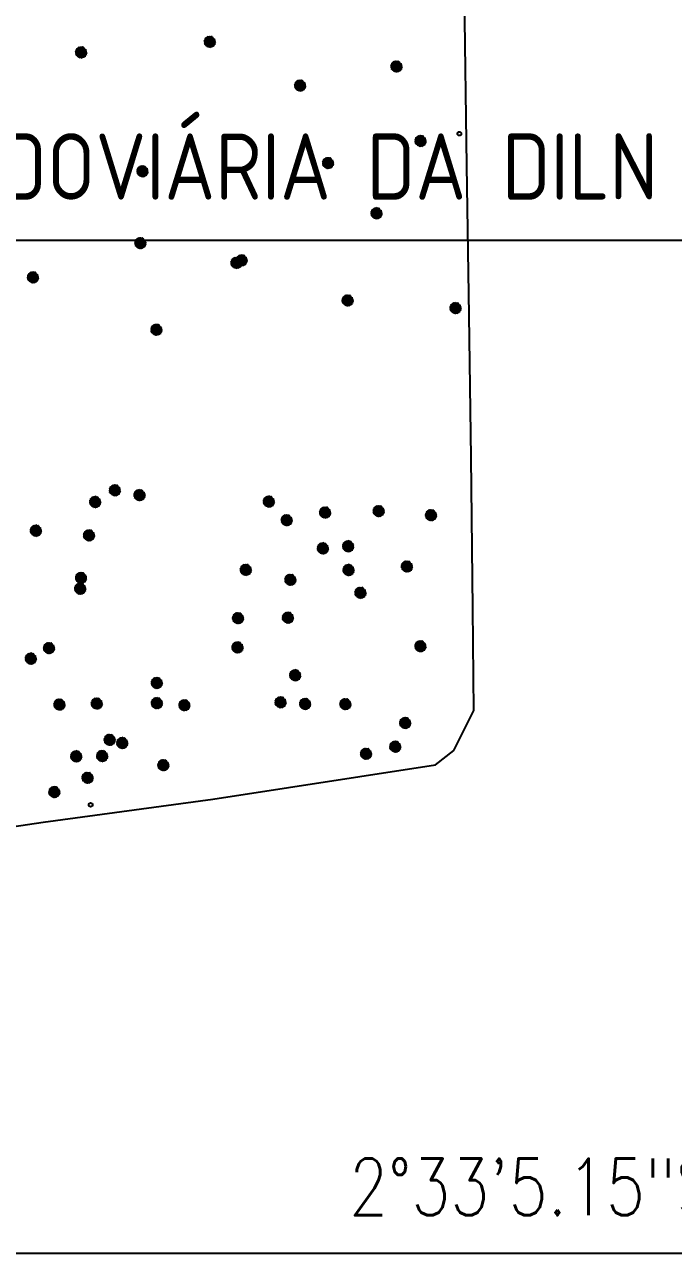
# Model space of a CAD drawing. Header units: metres. Extents: x 341 to 459, y 1341 to 1425.
# Drawn here: x 451.81 to 455.23, y 1409.33 to 1415.82 of the extents above; entities that cross this region are included whole.
import ezdxf

# ---------------------------------------------------------------- set-up
doc = ezdxf.new("R2010")
doc.units = ezdxf.units.M
doc.linetypes.add('CONTINUO', pattern=[0])
for name, color, linetype in [('3_continuous', 3, 'Continuous'), ('AR100', 3, 'Continuous'), ('AVR', 3, 'CONTINUO'), ('B.ACESSO', 8, 'CONTINUO'), ('CONVENÇÕES', 7, 'Continuous')]:
    doc.layers.add(name, color=color, linetype=linetype)
doc.styles.add('C_NIVEL_012', font='archsing')
doc.styles.add('R100', font='simplex.shx', dxfattribs={"height": 2.5})
doc.dimstyles.get("Standard").update_dxf_attribs({"dimtxt": 2, "dimasz": 2, "dimexe": 0.5, "dimexo": 1, "dimgap": 1, "dimtad": 1, "dimdec": 0, "dimzin": 0, "dimdsep": 46, "dimtxsty": 'Standard', "dimcen": 0.09, "dimclrd": 1, "dimclre": 1, "dimclrt": 3, "dimadec": 0, "dimazin": 0, "dimtfac": 1, "dimtdec": 0, "dimtofl": 0, "dimtmove": 0, "dimatfit": 3, "dimfxl": 1, "dimtolj": 1, "dimtzin": 0, "dimarcsym": 0})

# ---------------------------------------------------------------- blocks, each defined once
blk = doc.blocks.new('A$C08C43EE7')
at = {"layer": 'AVR', "color": 252, "true_color": 0x939598}
for p, q in [((0, 1.56), (0.37, 1.55)), ((0.27, 1.44), (0, 1.36)), ((0.24, 1.74), (0.01, 1.71)), ((0.34, 1.7), (0.01, 1.65)), ((0.39, 1.55), (0.01, 1.58)), ((0.25, 1.38), (0.01, 1.27)), ((0.34, 1.53), (0.02, 1.48)), ((0.33, 1.72), (0.03, 1.78)), ((0.03, 1.74), (0.15, 1.74)), ((0.23, 1.17), (0.03, 1.15)), ((0.32, 1.78), (0.05, 1.87)), ((0.3, 1.19), (0.05, 1.23)), ((0.17, 1.08), (0.06, 1.05)), ((0.23, 1.08), (0.07, 1.03)), ((0.32, 1.83), (0.08, 1.94)), ((0.3, 2.01), (0.1, 2.03)), ((0.29, 1.87), (0.11, 1.98)), ((0.37, 1.06), (0.11, 0.95)), ((0.28, 2.03), (0.13, 2.09)), ((0.41, 1.05), (0.13, 0.89)), ((0.44, 2.07), (0.14, 2.13)), ((0.36, 1.09), (0.14, 1.09)), ((0.43, 2.1), (0.17, 2.19)), ((0.36, 0.99), (0.18, 0.85)), ((0.47, 0.9), (0.18, 0.81)), ((0.31, 0.83), (0.18, 0.8)), ((0.2, 0.78), (0.31, 0.83)), ((0.46, 2.15), (0.21, 2.26)), ((0.21, 0.75), (0.45, 0.89)), ((0.53, 1.12), (0.23, 1.08)), ((0.46, 2.15), (0.24, 2.26)), ((0.41, 1.55), (0.25, 1.38)), ((0.51, 2.15), (0.26, 2.29)), ((0.48, 0.85), (0.26, 0.7)), ((0.46, 2.03), (0.28, 2.03)), ((0.46, 1.3), (0.3, 1.19)), ((0.44, 1.74), (0.32, 1.83)), ((0.58, 0.7), (0.32, 0.63)), ((0.43, 1.74), (0.33, 1.72)), ((0.53, 2.17), (0.34, 2.37)), ((0.6, 0.67), (0.35, 0.57)), ((0.46, 2.02), (0.36, 1.95)), ((0.61, 0.63), (0.36, 0.52)), ((0.68, 2.33), (0.41, 2.49)), ((0.72, 1.66), (0.41, 1.55)), ((0.61, 1.36), (0.41, 1.05)), ((0.73, 1.66), (0.42, 1.87)), ((0.63, 1.86), (0.43, 1.74)), ((0.59, 2.27), (0.46, 2.34)), ((0.87, 2.15), (0.46, 2.15)), ((0.71, 1.88), (0.46, 2.03)), ((0.66, 1.88), (0.46, 2.02)), ((0.6, 1.37), (0.46, 1.3)), ((0.73, 0.89), (0.47, 0.9)), ((0.5, 2.53), (0.68, 2.33)), ((0.66, 2.44), (0.52, 2.59)), ((0.91, 1.24), (0.53, 1.29)), ((0.68, 1.09), (0.53, 1.12)), ((0.68, 1.09), (0.53, 0.99)), ((0.58, 0.57), (0.53, 0.39)), ((0.65, 0.7), (0.57, 0.32)), ((0.58, 2.62), (0.68, 2.45)), ((0.86, 2.55), (0.59, 2.64)), ((0.71, 2.27), (0.59, 2.27)), ((0.69, 1.64), (0.59, 1.36)), ((0.71, 0.79), (0.59, 0.29)), ((0.72, 1.63), (0.6, 1.37)), ((0.61, 1.75), (0.76, 1.67)), ((0.7, 0.8), (0.61, 0.63)), ((0.87, 1.83), (0.63, 1.86)), ((0.72, 0.53), (0.65, 0.26)), ((0.72, 2.28), (0.66, 2.44)), ((0.86, 1.85), (0.66, 1.88)), ((0.67, 2.7), (0.79, 2.62)), ((0.8, 1.23), (0.68, 1.09)), ((0.92, 1.85), (0.7, 2.04)), ((0.81, 0.83), (0.7, 0.8)), ((0.75, 0.42), (0.7, 0.25)), ((0.84, 0.3), (0.7, 0.21)), ((0.87, 2.56), (0.71, 2.76)), ((0.9, 1.84), (0.71, 1.88)), ((0.88, 2.15), (0.72, 2.28)), ((0.97, 1.7), (0.72, 1.66)), ((0.9, 0.79), (0.72, 0.59)), ((0.73, 2.76), (0.86, 2.59)), ((0.73, 1.64), (0.95, 1.69)), ((0.85, 0.98), (0.73, 0.89)), ((0.74, 0.88), (0.85, 0.96)), ((0.86, 2.59), (0.76, 2.79)), ((0.9, 2.57), (0.78, 2.8)), ((0.85, 0.96), (0.79, 0.83)), ((1.04, 1.25), (0.8, 1.23)), ((0.89, 0.29), (0.8, 0.19)), ((0.88, 0.98), (0.81, 0.83)), ((0.84, 2.82), (0.93, 2.61)), ((1.31, 0.45), (0.84, 0.3)), ((1.04, 1.06), (0.85, 0.98)), ((0.9, 0.28), (0.86, 0.17)), ((1.01, 2.49), (0.87, 2.56)), ((1.13, 1.99), (0.87, 2.15)), ((0.87, 0.31), (1.35, 0.49)), ((1.06, 1.05), (0.88, 0.98)), ((1.04, 1.84), (0.89, 1.84)), ((0.9, 2.83), (1.02, 2.67)), ((1.01, 2.5), (0.9, 2.57)), ((1.2, 1.92), (0.9, 2.12)), ((1.09, 1.87), (0.9, 1.84)), ((1.05, 1.25), (0.9, 0.79)), ((0.95, 0.49), (0.93, 0.2)), ((1.12, 0.69), (0.95, 0.49)), ((0.96, 2.87), (1.02, 2.8)), ((1.1, 1.87), (0.97, 1.7)), ((1.06, 1.86), (0.97, 1.7)), ((0.99, 0.31), (0.97, 0.1)), ((1.03, 2.7), (0.99, 2.77)), ((1, 2.44), (1.04, 2.76)), ((1, 2.44), (1.05, 2.28)), ((1.05, 2.33), (1, 2.44)), ((1.13, 2.5), (1.01, 2.5)), ((1.22, 2.48), (1.01, 2.49)), ((1.18, 1.43), (1.01, 1.25)), ((1.11, 0.35), (1.01, 0.11)), ((1.04, 2.76), (1.02, 2.9)), ((1.05, 2.28), (1.04, 2.06)), ((1.19, 1.43), (1.04, 1.25)), ((1.15, 1.07), (1.04, 1.06)), ((1.07, 2.05), (1.05, 2.33)), ((1.25, 0.26), (1.05, 0.09)), ((1.06, 1.25), (1.22, 1.43)), ((1.13, 1.03), (1.06, 1.05)), ((1.08, 2.9), (1.23, 2.67)), ((1.18, 1.92), (1.09, 1.87)), ((1.18, 1.89), (1.1, 1.87)), ((1.3, 0.25), (1.1, 0.03)), ((1.15, 0.88), (1.12, 0.69)), ((1.15, 0.52), (1.12, 0.28)), ((1.28, 2.63), (1.13, 2.93)), ((1.26, 2.49), (1.13, 2.5)), ((1.26, 1.91), (1.13, 1.99)), ((1.13, 1.07), (1.15, 0.88)), ((1.13, 0.7), (1.15, 0.52)), ((1.25, 1.17), (1.15, 1.08)), ((1.22, 1.13), (1.15, 1.07)), ((1.15, 0.85), (1.16, 1.07)), ((1.18, 1.89), (1.26, 1.71)), ((1.38, 1.51), (1.18, 1.43)), ((1.4, 1.48), (1.19, 1.43)), ((1.23, 1.85), (1.2, 1.92)), ((1.3, 2.19), (1.21, 2.35)), ((1.22, 2.94), (1.27, 2.77)), ((1.51, 2.25), (1.22, 2.48)), ((1.26, 1.16), (1.22, 1.13)), ((1.24, 1.94), (1.29, 2.19)), ((1.28, 1.68), (1.24, 1.9)), ((1.28, 1.34), (1.25, 1.17)), ((1.28, 2.83), (1.26, 2.96)), ((1.26, 2.49), (1.28, 2.65)), ((1.26, 1.93), (1.3, 2.19)), ((1.29, 1.7), (1.26, 1.91)), ((1.29, 1.3), (1.26, 1.16)), ((1.28, 2.6), (1.3, 2.97)), ((1.28, 2.96), (1.29, 2.84)), ((1.28, 2.65), (1.28, 2.83)), ((1.31, 2.43), (1.28, 2.6)), ((1.28, 2.51), (1.28, 2.46)), ((1.39, 1.54), (1.28, 1.68)), ((1.4, 1.49), (1.28, 1.67)), ((1.4, 1.56), (1.29, 1.7)), ((1.49, 1.49), (1.29, 1.3)), ((1.3, 1.33), (1.42, 1.5)), ((1.46, 1.49), (1.3, 1.33)), ((1.32, 0.45), (1.3, 0.25)), ((1.53, 2.26), (1.31, 2.43)), ((1.42, 0.56), (1.32, 0.45)), ((1.4, 2.75), (1.33, 2.96)), ((1.5, 1.48), (1.39, 1.54)), ((1.46, 0.26), (1.39, 0)), ((1.4, 2.75), (1.43, 2.98)), ((1.49, 2.56), (1.4, 2.75)), ((1.5, 1.48), (1.4, 1.56)), ((1.46, 1.44), (1.41, 1.18)), ((1.49, 1.49), (1.42, 1.17)), ((1.42, 1.17), (1.46, 1.01)), ((1.48, 0.74), (1.42, 0.58)), ((1.42, 0.58), (1.43, 0.41)), ((1.44, 1), (1.43, 0.9)), ((1.43, 0.9), (1.46, 0.72)), ((1.43, 0.41), (1.51, 0.28)), ((1.5, 1.38), (1.44, 1.18)), ((1.44, 1.18), (1.47, 1.02)), ((1.46, 0.98), (1.44, 0.91)), ((1.44, 0.91), (1.48, 0.75)), ((1.46, 1.01), (1.53, 0.96)), ((1.47, 1.02), (1.56, 0.98)), ((1.48, 2.3), (1.5, 2.55)), ((1.48, 0.75), (1.67, 0.66)), ((1.51, 0.28), (1.48, 0.13)), ((1.49, 2.74), (1.57, 2.98)), ((1.49, 2.97), (1.49, 2.74)), ((1.52, 2.27), (1.49, 2.56)), ((1.49, 1.49), (1.63, 1.77)), ((1.49, 1.49), (1.66, 1.76)), ((1.49, 1.49), (1.53, 1.37)), ((1.5, 2.56), (1.62, 2.98)), ((1.63, 1.77), (1.51, 2.25)), ((1.52, 0.28), (1.65, 0.01)), ((1.62, 1.96), (1.53, 2.26)), ((1.54, 1.52), (1.53, 1.48)), ((1.53, 1.48), (1.55, 1.38)), ((1.53, 1.37), (1.88, 1.16)), ((1.53, 0.96), (1.78, 0.89)), ((1.55, 1.38), (1.57, 1.48)), ((1.56, 0.98), (1.75, 0.92)), ((1.57, 1.56), (1.67, 1.74)), ((1.57, 1.5), (1.69, 1.59)), ((1.57, 1.48), (1.67, 1.56)), ((1.57, 1.48), (1.57, 1.56)), ((1.58, 1.46), (1.95, 1.18)), ((1.58, 1.43), (1.87, 1.21)), ((1.59, 1.37), (1.58, 1.43)), ((1.86, 1.19), (1.59, 1.37)), ((1.6, 1.45), (1.75, 1.58)), ((1.68, 0.44), (1.6, 0.29)), ((1.61, 0.27), (1.6, 0)), ((1.61, 2.01), (1.72, 2.37)), ((1.69, 0.45), (1.61, 0.27)), ((1.65, 1.94), (1.62, 1.96)), ((1.66, 1.76), (1.62, 1.93)), ((1.87, 1.21), (1.62, 1.37)), ((1.63, 1.97), (1.67, 2.12)), ((1.65, 1.95), (1.73, 2.39)), ((1.67, 1.76), (1.65, 1.94)), ((1.67, 2.95), (1.7, 2.78)), ((1.67, 1.83), (1.96, 1.99)), ((1.67, 1.56), (1.76, 1.59)), ((1.67, 0.66), (1.69, 0.45)), ((1.68, 1.79), (1.91, 1.94)), ((1.68, 0.5), (1.68, 0.44)), ((1.69, 1.76), (1.97, 1.98)), ((1.69, 0.45), (1.75, 0.3)), ((1.78, 2.74), (1.7, 2.97)), ((1.95, 0.96), (1.71, 0.93)), ((1.71, 0.27), (1.81, 0.04)), ((1.73, 2.39), (1.8, 2.48)), ((1.74, 2.37), (1.88, 2.42)), ((1.75, 1.58), (1.81, 1.58)), ((1.75, 0.3), (2, 0.09)), ((1.76, 2.41), (1.89, 2.43)), ((1.76, 1.59), (1.96, 1.59)), ((1.8, 2.48), (1.78, 2.74)), ((1.78, 0.92), (1.91, 0.81)), ((1.78, 0.89), (1.91, 0.79)), ((1.79, 2.84), (1.85, 2.95)), ((1.79, 2.94), (1.79, 2.84)), ((1.79, 2.75), (1.89, 2.92)), ((1.79, 0.92), (1.95, 0.96)), ((1.8, 2.52), (1.96, 2.65)), ((1.8, 2.48), (1.96, 2.64)), ((1.81, 1.58), (1.97, 1.46)), ((1.89, 0.47), (1.82, 0.14)), ((1.95, 2.89), (1.84, 2.72)), ((1.85, 1.56), (1.98, 1.58)), ((1.95, 1.18), (1.86, 1.19)), ((1.88, 2.42), (2.09, 2.52)), ((1.88, 1.16), (2, 1.15)), ((1.91, 0.79), (1.89, 0.47)), ((1.9, 0.26), (2.03, 0.12)), ((1.92, 0.8), (2.04, 0.61)), ((1.94, 1.59), (2.14, 1.67)), ((1.95, 2.68), (2, 2.87)), ((1.96, 2.64), (2.06, 2.86)), ((1.96, 1.99), (2.09, 2.01)), ((1.96, 1.59), (2.09, 1.56)), ((1.97, 1.98), (2.14, 1.99)), ((1.97, 1.18), (2.04, 1.18)), ((2, 1.15), (2.09, 1.05)), ((2.01, 1.59), (2.15, 1.67)), ((2.03, 2.7), (2.1, 2.83)), ((2.03, 2.64), (2.17, 2.79)), ((2.03, 0.58), (2.04, 0.38)), ((2.04, 1.18), (2.17, 1.21)), ((2.04, 0.61), (2.06, 0.41)), ((2.04, 0.38), (2.09, 0.11)), ((2.06, 0.11), (2.04, 0.37)), ((2.05, 2.01), (2.13, 2.18)), ((2.06, 0.41), (2.11, 0.11)), ((2.06, 0.41), (2.33, 0.26)), ((2.07, 1.14), (2.2, 1.2)), ((2.07, 1.14), (2.11, 1.05)), ((2.08, 1.04), (2.09, 0.83)), ((2.09, 2.52), (2.42, 2.66)), ((2.09, 2.01), (2.11, 2.09)), ((2.09, 1.56), (2.4, 1.59)), ((2.09, 1.05), (2.38, 0.92)), ((2.09, 0.83), (2.22, 0.73)), ((2.1, 2.52), (2.11, 2.61)), ((2.12, 0.83), (2.1, 1.03)), ((2.11, 2.09), (2.16, 2.3)), ((2.11, 1.05), (2.37, 0.94)), ((2.11, 0.44), (2.36, 0.32)), ((2.12, 0.33), (2.18, 0.18)), ((2.13, 0.33), (2.24, 0.24)), ((2.14, 1.99), (2.24, 2.03)), ((2.14, 1.67), (2.28, 1.9)), ((2.15, 2.31), (2.22, 2.49)), ((2.16, 2.3), (2.38, 2.4)), ((2.16, 1.67), (2.4, 1.79)), ((2.17, 2.34), (2.37, 2.39)), ((2.17, 1.21), (2.42, 1.35)), ((2.18, 2.63), (2.21, 2.77)), ((2.2, 1.56), (2.33, 1.56)), ((2.2, 1.2), (2.41, 1.33)), ((2.22, 2.49), (2.27, 2.56)), ((2.22, 0.73), (2.29, 0.5)), ((2.24, 2.03), (2.42, 2.17)), ((2.24, 0.71), (2.49, 0.64)), ((2.25, 0.73), (2.51, 0.65)), ((2.27, 2.56), (2.29, 2.74)), ((2.27, 1.91), (2.35, 2.27)), ((2.27, 0.48), (2.38, 0.36)), ((2.28, 1.9), (2.46, 2.02)), ((2.29, 2.53), (2.44, 2.61)), ((2.29, 1.95), (2.47, 2.03)), ((2.29, 0.5), (2.45, 0.38)), ((2.3, 1.58), (2.4, 1.52)), ((2.31, 0.55), (2.48, 0.43)), ((2.33, 2.42), (2.49, 2.58)), ((2.36, 0.91), (2.56, 0.77)), ((2.37, 0.94), (2.69, 0.9)), ((2.38, 2.4), (2.54, 2.57)), ((2.38, 0.92), (2.71, 0.92)), ((2.4, 1.59), (2.56, 1.79)), ((2.4, 1.52), (2.59, 1.51)), ((2.41, 1.33), (2.58, 1.3)), ((2.42, 2.17), (2.54, 2.38)), ((2.42, 1.59), (2.66, 1.62)), ((2.42, 1.35), (2.56, 1.32)), ((2.43, 0.64), (2.53, 0.48)), ((2.44, 2.46), (2.55, 2.55)), ((2.44, 2.45), (2.56, 2.52)), ((2.46, 2.02), (2.62, 2.04)), ((2.46, 1.61), (2.57, 1.81)), ((2.47, 2.02), (2.58, 2.21)), ((2.48, 2.38), (2.6, 2.49)), ((2.51, 0.65), (2.6, 0.51)), ((2.54, 2.38), (2.64, 2.46)), ((2.54, 2.3), (2.67, 2.41)), ((2.56, 1.79), (2.78, 1.96)), ((2.56, 1.32), (2.89, 1.35)), ((2.56, 0.77), (2.69, 0.6)), ((2.56, 0.73), (2.63, 0.55)), ((2.57, 2.28), (2.67, 2.36)), ((2.57, 1.79), (2.97, 1.75)), ((2.58, 1.3), (2.85, 1.19)), ((2.59, 1.51), (2.99, 1.44)), ((2.83, 1.17), (2.59, 1.28)), ((2.6, 2.23), (2.7, 2.3)), ((2.87, 1.37), (2.6, 1.32)), ((2.61, 2.1), (2.72, 2.27)), ((2.61, 0.79), (2.77, 0.72)), ((2.62, 2.04), (2.78, 2.25)), ((2.62, 2.04), (2.81, 2.21)), ((2.66, 2.02), (2.82, 2.13)), ((2.66, 1.62), (2.75, 1.61)), ((2.67, 1.91), (2.83, 2.08)), ((2.67, 1.64), (2.96, 1.66)), ((2.67, 1.52), (2.98, 1.49)), ((2.69, 1.3), (2.97, 1.29)), ((2.69, 0.9), (2.79, 0.74)), ((2.71, 0.92), (2.93, 0.99)), ((2.72, 1.76), (2.96, 1.7)), ((2.72, 1.48), (2.98, 1.39)), ((2.73, 0.89), (2.85, 0.77)), ((2.74, 1.54), (3, 1.57)), ((2.74, 0.97), (2.95, 1.07)), ((2.76, 1.25), (2.98, 1.24)), ((2.77, 0.91), (2.92, 0.91)), ((2.78, 1.96), (2.93, 1.96)), ((2.78, 1.86), (2.96, 1.93)), ((2.78, 1.86), (2.97, 1.86)), ((2.78, 1.8), (2.97, 1.81)), ((2.8, 1.97), (2.89, 2.03)), ((2.8, 1.14), (2.93, 1.11)), ((2.94, 1.14), (2.83, 1.17)), ((2.96, 1.16), (2.84, 1.18)), ((2.85, 1.19), (2.97, 1.18)), ((3, 1.36), (2.87, 1.37)), ((2.89, 1.35), (2.99, 1.32)), ((3, 1.34), (2.92, 1.36))]:
    blk.add_line(p, q, dxfattribs=at)
blk = doc.blocks.new('sde')
at = {"layer": 'B.ACESSO'}
for p, q in [((337.6755, 224.3105, -0.2602), (337.6643, 225.1572, -0.2602)), ((337.6854, 223.7157, -0.2602), (337.6755, 224.3105, -0.2602)), ((337.6925, 223.1536, -0.2602), (337.6854, 223.7157, -0.2602)), ((337.6998, 222.5548, -0.2602), (337.6925, 223.1536, -0.2602)), ((337.7032, 222.1517, -0.2602), (337.6998, 222.5548, -0.2602)), ((337.6239, 221.9928, -0.2602), (337.7032, 222.1517, -0.2602)), ((337.5515, 221.9353, -0.2602), (337.6239, 221.9928, -0.2602)), ((336.6686, 221.7998, -0.2602), (337.5515, 221.9353, -0.2602)), ((335.9975, 221.7088, -0.2602), (336.6686, 221.7998, -0.2602)), ((335.2435, 221.5979, -0.2602), (335.9975, 221.7088, -0.2602))]:
    blk.add_line(p, q, dxfattribs=at)
for centre in [(337.6462, 224.4358, -0.284), (336.1851, 221.7776, -0.2837)]:
    blk.add_circle(centre, 0.00757, dxfattribs=at)
at = {"layer": 'B.ACESSO', "xscale": 0.01510945324038358, "yscale": 0.01510945324038358, "zscale": 0.01510945324038358, "rotation": 90.70135376019579}
for p in [(336.1701, 224.7355, -0.4876), (336.6799, 224.7773, -0.4876), (337.4198, 224.6797, -0.4876), (337.038, 224.604, -0.4876), (337.5154, 224.3846, -0.4876), (337.1486, 224.2972, -0.4876), (336.4132, 224.2645, -0.4876), (337.3409, 224.0981, -0.4876), (336.4049, 223.98, -0.4876), (336.8063, 223.9118, -0.4876), (336.7856, 223.9017, -0.4876), (335.9793, 223.8444, -0.4876), (337.2264, 223.753, -0.4876), (337.654, 223.7227, -0.4876), (336.4684, 223.6371, -0.4876), (336.3041, 223.0009, -0.2921), (336.2258, 222.9546, -0.2911), (336.4015, 222.9818, -0.2923), (336.9142, 222.9561, -0.2926), (337.137, 222.9128, -0.2935), (337.3493, 222.9186, -0.2898), (337.5566, 222.9023, -0.2921), (335.9907, 222.8409, -0.2882), (336.9848, 222.8823, -0.2884), (336.2014, 222.8224, -0.2828), (337.128, 222.7709, -0.2919), (337.2285, 222.7791, -0.2919), (337.4613, 222.6991, -0.2908), (336.1697, 222.6538, -0.2924), (336.8226, 222.6858, -0.2832), (336.9994, 222.6466, -0.2912), (337.2297, 222.6852, -0.2879), (336.1665, 222.6111, -0.2867), (337.277, 222.5951, -0.2903), (336.9898, 222.4964, -0.2876), (336.7918, 222.4944, -0.2865), (336.0429, 222.3759, -0.2878), (336.7899, 222.3785, -0.2843), (337.5147, 222.3831, -0.2917), (335.9709, 222.3341, -0.2887), (337.0185, 222.2682, -0.2882), (336.4701, 222.2377, -0.287), (336.2321, 222.1562, -0.2883), (336.4703, 222.1577, -0.2859), (336.9606, 222.1611, -0.2877), (336.0843, 222.1522, -0.2883), (336.5794, 222.1494, -0.2891), (337.0577, 222.1546, -0.2886), (337.2174, 222.154, -0.287), (337.4546, 222.0793, -0.287), (336.2832, 222.0124, -0.2892), (336.333, 221.9999, -0.2882), (337.415, 221.9854, -0.2902), (336.1506, 221.947, -0.2893), (336.2534, 221.9484, -0.2913), (336.4959, 221.9122, -0.29), (337.2993, 221.9573, -0.2895), (336.1958, 221.8622, -0.288), (336.064, 221.8058, -0.2896)]:
    blk.add_blockref('A$C08C43EE7', p, dxfattribs=at)

msp = doc.modelspace()

# ---------------------------------------------------------------- linework, layer by layer
at = {"color": 4}
msp.add_lwpolyline([(440.9003, 1424.139), (458.4003, 1424.139), (458.4176, 1409.3284), (440.9176, 1409.3284)], close=True, dxfattribs=at)

# ---------------------------------------------------------------- block references
at = {"color": 10, "xscale": 1.333333333333339, "yscale": 1.333333333333339, "zscale": 1.333333333333339}
msp.add_blockref('sde', (3.9083, 1115.9943), dxfattribs=at)

# ---------------------------------------------------------------- texts
at = {"layer": 'AR100', "insert": (443.4942, 1410.3294), "char_height": 0.299884, "width": 14.67419, "attachment_point": 1, "style": 'R100'}
msp.add_mtext('\\pxqr;{\\W0.8;COORDENADAS:^J  2°33\'5.15"S  44°21\'17.13"W}', dxfattribs=at)
at = {"layer": 'CONVENÇÕES', "color": 4, "insert": (451.1645, 1415.2437, 0.6543), "char_height": 0.349865, "width": 9.335091, "attachment_point": 1, "style": 'C_NIVEL_012'}
msp.add_mtext('RODOVIÁRIA DA DILN', dxfattribs=at)

# ---------------------------------------------------------------- leaders
at = {"layer": '3_continuous'}
msp.add_leader([(449.919, 1417.9824, 0.5055), (450.8931, 1414.6806, 0.5055), (457.5865, 1414.6806, 0.5055)], dimstyle='Standard', override={"dimgap": 0.09, "dimtad": 0}, dxfattribs=at)

doc.saveas('drawing.dxf')
